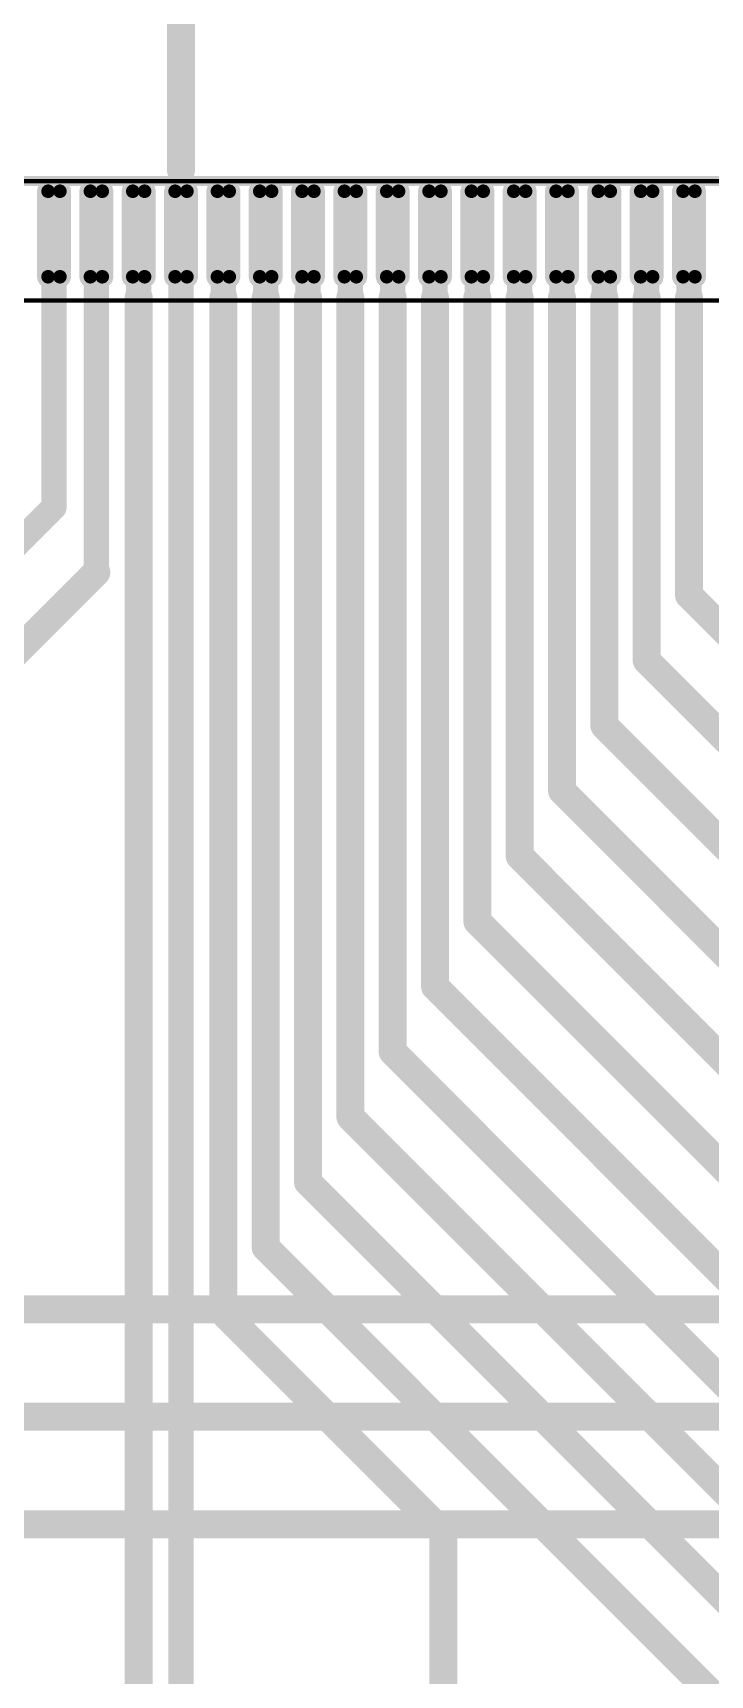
# Model space of a CAD drawing. Extents: x -0.1 to 82.8, y -0.1 to 80.9.
# Drawn here: x 36 to 44, y 15.13 to 34.52 of the extents above; entities that cross this region are included whole.
import ezdxf

# ---------------------------------------------------------------- set-up
doc = ezdxf.new("R2010")
doc.units = 0
for name, color, linetype in [('Inferior', 10, 'CONTINUOUS'), ('Montagem_Superior', 2, 'CONTINUOUS'), ('Máscara_Superior', 6, 'CONTINUOUS'), ('Pasta_Superior', 7, 'CONTINUOUS'), ('Superior', 9, 'CONTINUOUS'), ('Top_Comp_Outline', 4, 'CONTINUOUS'), ('Top_Courtyard', 5, 'CONTINUOUS')]:
    doc.layers.add(name, color=color, linetype=linetype)

msp = doc.modelspace()

# ---------------------------------------------------------------- linework, layer by layer
at = {"layer": 'Inferior', "linetype": 'CONTINUOUS', "const_width": 0.33}
for points in [[(24.2367, 19.4467), (50.9067, 19.4467)], [(24.2367, 18.1767), (52.1767, 18.1767)], [(24.2367, 16.9067), (52.1767, 16.9067)]]:
    msp.add_lwpolyline(points, dxfattribs=at)
at = {"layer": 'Montagem_Superior', "linetype": 'CONTINUOUS', "const_width": 0.12}
msp.add_lwpolyline([(47.7467, 46.7667), (47.7467, 32.7667), (33.7467, 32.7667), (33.7467, 45.7667), (34.7467, 46.7667), (47.7467, 46.7667)], dxfattribs=at)
at = {"layer": 'Máscara_Superior', "linetype": 'CONTINUOUS', "const_width": 0.13}
for points in [[(36.1117, 32.6467, 1), (36.2417, 32.6467, 1), (36.1117, 32.6467, 1)], [(36.2517, 32.6467, 1), (36.3817, 32.6467, 1), (36.2517, 32.6467, 1)], [(36.6117, 32.6467, 1), (36.7417, 32.6467, 1), (36.6117, 32.6467, 1)], [(36.7517, 32.6467, 1), (36.8817, 32.6467, 1), (36.7517, 32.6467, 1)], [(37.1117, 32.6467, 1), (37.2417, 32.6467, 1), (37.1117, 32.6467, 1)], [(37.2517, 32.6467, 1), (37.3817, 32.6467, 1), (37.2517, 32.6467, 1)], [(37.6117, 32.6467, 1), (37.7417, 32.6467, 1), (37.6117, 32.6467, 1)], [(37.7517, 32.6467, 1), (37.8817, 32.6467, 1), (37.7517, 32.6467, 1)], [(38.1117, 32.6467, 1), (38.2417, 32.6467, 1), (38.1117, 32.6467, 1)], [(38.2517, 32.6467, 1), (38.3817, 32.6467, 1), (38.2517, 32.6467, 1)], [(38.6117, 32.6467, 1), (38.7417, 32.6467, 1), (38.6117, 32.6467, 1)], [(38.7517, 32.6467, 1), (38.8817, 32.6467, 1), (38.7517, 32.6467, 1)], [(39.1117, 32.6467, 1), (39.2417, 32.6467, 1), (39.1117, 32.6467, 1)], [(39.2517, 32.6467, 1), (39.3817, 32.6467, 1), (39.2517, 32.6467, 1)], [(39.6117, 32.6467, 1), (39.7417, 32.6467, 1), (39.6117, 32.6467, 1)], [(39.7517, 32.6467, 1), (39.8817, 32.6467, 1), (39.7517, 32.6467, 1)], [(40.1117, 32.6467, 1), (40.2417, 32.6467, 1), (40.1117, 32.6467, 1)], [(40.2517, 32.6467, 1), (40.3817, 32.6467, 1), (40.2517, 32.6467, 1)], [(40.6117, 32.6467, 1), (40.7417, 32.6467, 1), (40.6117, 32.6467, 1)], [(40.7517, 32.6467, 1), (40.8817, 32.6467, 1), (40.7517, 32.6467, 1)], [(41.1117, 32.6467, 1), (41.2417, 32.6467, 1), (41.1117, 32.6467, 1)], [(41.2517, 32.6467, 1), (41.3817, 32.6467, 1), (41.2517, 32.6467, 1)], [(41.6117, 32.6467, 1), (41.7417, 32.6467, 1), (41.6117, 32.6467, 1)], [(41.7517, 32.6467, 1), (41.8817, 32.6467, 1), (41.7517, 32.6467, 1)], [(42.1117, 32.6467, 1), (42.2417, 32.6467, 1), (42.1117, 32.6467, 1)], [(42.2517, 32.6467, 1), (42.3817, 32.6467, 1), (42.2517, 32.6467, 1)], [(42.6117, 32.6467, 1), (42.7417, 32.6467, 1), (42.6117, 32.6467, 1)], [(42.7517, 32.6467, 1), (42.8817, 32.6467, 1), (42.7517, 32.6467, 1)], [(43.1117, 32.6467, 1), (43.2417, 32.6467, 1), (43.1117, 32.6467, 1)], [(43.2517, 32.6467, 1), (43.3817, 32.6467, 1), (43.2517, 32.6467, 1)], [(43.6117, 32.6467, 1), (43.7417, 32.6467, 1), (43.6117, 32.6467, 1)], [(43.7517, 32.6467, 1), (43.8817, 32.6467, 1), (43.7517, 32.6467, 1)], [(36.1117, 31.6367, 1), (36.2417, 31.6367, 1), (36.1117, 31.6367, 1)], [(36.2517, 31.6367, 1), (36.3817, 31.6367, 1), (36.2517, 31.6367, 1)], [(36.6117, 31.6367, 1), (36.7417, 31.6367, 1), (36.6117, 31.6367, 1)], [(36.7517, 31.6367, 1), (36.8817, 31.6367, 1), (36.7517, 31.6367, 1)], [(37.1117, 31.6367, 1), (37.2417, 31.6367, 1), (37.1117, 31.6367, 1)], [(37.2517, 31.6367, 1), (37.3817, 31.6367, 1), (37.2517, 31.6367, 1)], [(37.6117, 31.6367, 1), (37.7417, 31.6367, 1), (37.6117, 31.6367, 1)], [(37.7517, 31.6367, 1), (37.8817, 31.6367, 1), (37.7517, 31.6367, 1)], [(38.1117, 31.6367, 1), (38.2417, 31.6367, 1), (38.1117, 31.6367, 1)], [(38.2517, 31.6367, 1), (38.3817, 31.6367, 1), (38.2517, 31.6367, 1)], [(38.6117, 31.6367, 1), (38.7417, 31.6367, 1), (38.6117, 31.6367, 1)], [(38.7517, 31.6367, 1), (38.8817, 31.6367, 1), (38.7517, 31.6367, 1)], [(39.1117, 31.6367, 1), (39.2417, 31.6367, 1), (39.1117, 31.6367, 1)], [(39.2517, 31.6367, 1), (39.3817, 31.6367, 1), (39.2517, 31.6367, 1)], [(39.6117, 31.6367, 1), (39.7417, 31.6367, 1), (39.6117, 31.6367, 1)], [(39.7517, 31.6367, 1), (39.8817, 31.6367, 1), (39.7517, 31.6367, 1)], [(40.1117, 31.6367, 1), (40.2417, 31.6367, 1), (40.1117, 31.6367, 1)], [(40.2517, 31.6367, 1), (40.3817, 31.6367, 1), (40.2517, 31.6367, 1)], [(40.6117, 31.6367, 1), (40.7417, 31.6367, 1), (40.6117, 31.6367, 1)], [(40.7517, 31.6367, 1), (40.8817, 31.6367, 1), (40.7517, 31.6367, 1)], [(41.1117, 31.6367, 1), (41.2417, 31.6367, 1), (41.1117, 31.6367, 1)], [(41.2517, 31.6367, 1), (41.3817, 31.6367, 1), (41.2517, 31.6367, 1)], [(41.6117, 31.6367, 1), (41.7417, 31.6367, 1), (41.6117, 31.6367, 1)], [(41.7517, 31.6367, 1), (41.8817, 31.6367, 1), (41.7517, 31.6367, 1)], [(42.1117, 31.6367, 1), (42.2417, 31.6367, 1), (42.1117, 31.6367, 1)], [(42.2517, 31.6367, 1), (42.3817, 31.6367, 1), (42.2517, 31.6367, 1)], [(42.6117, 31.6367, 1), (42.7417, 31.6367, 1), (42.6117, 31.6367, 1)], [(42.7517, 31.6367, 1), (42.8817, 31.6367, 1), (42.7517, 31.6367, 1)], [(43.1117, 31.6367, 1), (43.2417, 31.6367, 1), (43.1117, 31.6367, 1)], [(43.2517, 31.6367, 1), (43.3817, 31.6367, 1), (43.2517, 31.6367, 1)], [(43.6117, 31.6367, 1), (43.7417, 31.6367, 1), (43.6117, 31.6367, 1)], [(43.7517, 31.6367, 1), (43.8817, 31.6367, 1), (43.7517, 31.6367, 1)]]:
    msp.add_lwpolyline(points, format="xyb", dxfattribs=at)
at = {"layer": 'Máscara_Superior'}
for points in [[(36.1767, 32.7767), (36.1767, 31.5067), (36.0467, 32.6467), (36.0467, 31.6367)], [(36.1767, 32.7767), (36.3167, 32.7767), (36.4467, 31.6367), (36.4467, 32.6467)], [(36.1767, 32.7767), (36.4467, 31.6367), (36.1767, 31.5067), (36.3167, 31.5067)], [(36.6767, 32.7767), (36.6767, 31.5067), (36.5467, 32.6467), (36.5467, 31.6367)], [(36.6767, 32.7767), (36.8167, 32.7767), (36.9467, 31.6367), (36.9467, 32.6467)], [(36.6767, 32.7767), (36.9467, 31.6367), (36.6767, 31.5067), (36.8167, 31.5067)], [(37.1767, 32.7767), (37.1767, 31.5067), (37.0467, 32.6467), (37.0467, 31.6367)], [(37.1767, 32.7767), (37.3167, 32.7767), (37.4467, 31.6367), (37.4467, 32.6467)], [(37.1767, 32.7767), (37.4467, 31.6367), (37.1767, 31.5067), (37.3167, 31.5067)], [(37.6767, 32.7767), (37.6767, 31.5067), (37.5467, 32.6467), (37.5467, 31.6367)], [(37.6767, 32.7767), (37.8167, 32.7767), (37.9467, 31.6367), (37.9467, 32.6467)], [(37.6767, 32.7767), (37.9467, 31.6367), (37.6767, 31.5067), (37.8167, 31.5067)], [(38.1767, 32.7767), (38.1767, 31.5067), (38.0467, 32.6467), (38.0467, 31.6367)], [(38.1767, 32.7767), (38.3167, 32.7767), (38.4467, 31.6367), (38.4467, 32.6467)], [(38.1767, 32.7767), (38.4467, 31.6367), (38.1767, 31.5067), (38.3167, 31.5067)], [(38.6767, 32.7767), (38.6767, 31.5067), (38.5467, 32.6467), (38.5467, 31.6367)], [(38.6767, 32.7767), (38.8167, 32.7767), (38.9467, 31.6367), (38.9467, 32.6467)], [(38.6767, 32.7767), (38.9467, 31.6367), (38.6767, 31.5067), (38.8167, 31.5067)], [(39.1767, 32.7767), (39.1767, 31.5067), (39.0467, 32.6467), (39.0467, 31.6367)], [(39.1767, 32.7767), (39.3167, 32.7767), (39.4467, 31.6367), (39.4467, 32.6467)], [(39.1767, 32.7767), (39.4467, 31.6367), (39.1767, 31.5067), (39.3167, 31.5067)], [(39.6767, 32.7767), (39.6767, 31.5067), (39.5467, 32.6467), (39.5467, 31.6367)], [(39.6767, 32.7767), (39.8167, 32.7767), (39.9467, 31.6367), (39.9467, 32.6467)], [(39.6767, 32.7767), (39.9467, 31.6367), (39.6767, 31.5067), (39.8167, 31.5067)], [(40.1767, 32.7767), (40.1767, 31.5067), (40.0467, 32.6467), (40.0467, 31.6367)], [(40.1767, 32.7767), (40.3167, 32.7767), (40.4467, 31.6367), (40.4467, 32.6467)], [(40.1767, 32.7767), (40.4467, 31.6367), (40.1767, 31.5067), (40.3167, 31.5067)], [(40.6767, 32.7767), (40.6767, 31.5067), (40.5467, 32.6467), (40.5467, 31.6367)], [(40.6767, 32.7767), (40.8167, 32.7767), (40.9467, 31.6367), (40.9467, 32.6467)], [(40.6767, 32.7767), (40.9467, 31.6367), (40.6767, 31.5067), (40.8167, 31.5067)], [(41.1767, 32.7767), (41.1767, 31.5067), (41.0467, 32.6467), (41.0467, 31.6367)], [(41.1767, 32.7767), (41.3167, 32.7767), (41.4467, 31.6367), (41.4467, 32.6467)], [(41.1767, 32.7767), (41.4467, 31.6367), (41.1767, 31.5067), (41.3167, 31.5067)], [(41.6767, 32.7767), (41.6767, 31.5067), (41.5467, 32.6467), (41.5467, 31.6367)], [(41.6767, 32.7767), (41.8167, 32.7767), (41.9467, 31.6367), (41.9467, 32.6467)], [(41.6767, 32.7767), (41.9467, 31.6367), (41.6767, 31.5067), (41.8167, 31.5067)], [(42.1767, 32.7767), (42.1767, 31.5067), (42.0467, 32.6467), (42.0467, 31.6367)], [(42.1767, 32.7767), (42.3167, 32.7767), (42.4467, 31.6367), (42.4467, 32.6467)], [(42.1767, 32.7767), (42.4467, 31.6367), (42.1767, 31.5067), (42.3167, 31.5067)], [(42.6767, 32.7767), (42.6767, 31.5067), (42.5467, 32.6467), (42.5467, 31.6367)], [(42.6767, 32.7767), (42.8167, 32.7767), (42.9467, 31.6367), (42.9467, 32.6467)], [(42.6767, 32.7767), (42.9467, 31.6367), (42.6767, 31.5067), (42.8167, 31.5067)], [(43.1767, 32.7767), (43.1767, 31.5067), (43.0467, 32.6467), (43.0467, 31.6367)], [(43.1767, 32.7767), (43.3167, 32.7767), (43.4467, 31.6367), (43.4467, 32.6467)], [(43.1767, 32.7767), (43.4467, 31.6367), (43.1767, 31.5067), (43.3167, 31.5067)], [(43.6767, 32.7767), (43.6767, 31.5067), (43.5467, 32.6467), (43.5467, 31.6367)], [(43.6767, 32.7767), (43.8167, 32.7767), (43.9467, 31.6367), (43.9467, 32.6467)], [(43.6767, 32.7767), (43.9467, 31.6367), (43.6767, 31.5067), (43.8167, 31.5067)]]:
    msp.add_solid(points, dxfattribs=at)
at = {"layer": 'Pasta_Superior', "linetype": 'CONTINUOUS', "const_width": 0.03}
for points in [[(36.1617, 32.6467, 1), (36.1917, 32.6467, 1), (36.1617, 32.6467, 1)], [(36.3017, 32.6467, 1), (36.3317, 32.6467, 1), (36.3017, 32.6467, 1)], [(36.6617, 32.6467, 1), (36.6917, 32.6467, 1), (36.6617, 32.6467, 1)], [(36.8017, 32.6467, 1), (36.8317, 32.6467, 1), (36.8017, 32.6467, 1)], [(37.1617, 32.6467, 1), (37.1917, 32.6467, 1), (37.1617, 32.6467, 1)], [(37.3017, 32.6467, 1), (37.3317, 32.6467, 1), (37.3017, 32.6467, 1)], [(37.6617, 32.6467, 1), (37.6917, 32.6467, 1), (37.6617, 32.6467, 1)], [(37.8017, 32.6467, 1), (37.8317, 32.6467, 1), (37.8017, 32.6467, 1)], [(38.1617, 32.6467, 1), (38.1917, 32.6467, 1), (38.1617, 32.6467, 1)], [(38.3017, 32.6467, 1), (38.3317, 32.6467, 1), (38.3017, 32.6467, 1)], [(38.6617, 32.6467, 1), (38.6917, 32.6467, 1), (38.6617, 32.6467, 1)], [(38.8017, 32.6467, 1), (38.8317, 32.6467, 1), (38.8017, 32.6467, 1)], [(39.1617, 32.6467, 1), (39.1917, 32.6467, 1), (39.1617, 32.6467, 1)], [(39.3017, 32.6467, 1), (39.3317, 32.6467, 1), (39.3017, 32.6467, 1)], [(39.6617, 32.6467, 1), (39.6917, 32.6467, 1), (39.6617, 32.6467, 1)], [(39.8017, 32.6467, 1), (39.8317, 32.6467, 1), (39.8017, 32.6467, 1)], [(40.1617, 32.6467, 1), (40.1917, 32.6467, 1), (40.1617, 32.6467, 1)], [(40.3017, 32.6467, 1), (40.3317, 32.6467, 1), (40.3017, 32.6467, 1)], [(40.6617, 32.6467, 1), (40.6917, 32.6467, 1), (40.6617, 32.6467, 1)], [(40.8017, 32.6467, 1), (40.8317, 32.6467, 1), (40.8017, 32.6467, 1)], [(41.1617, 32.6467, 1), (41.1917, 32.6467, 1), (41.1617, 32.6467, 1)], [(41.3017, 32.6467, 1), (41.3317, 32.6467, 1), (41.3017, 32.6467, 1)], [(41.6617, 32.6467, 1), (41.6917, 32.6467, 1), (41.6617, 32.6467, 1)], [(41.8017, 32.6467, 1), (41.8317, 32.6467, 1), (41.8017, 32.6467, 1)], [(42.1617, 32.6467, 1), (42.1917, 32.6467, 1), (42.1617, 32.6467, 1)], [(42.3017, 32.6467, 1), (42.3317, 32.6467, 1), (42.3017, 32.6467, 1)], [(42.6617, 32.6467, 1), (42.6917, 32.6467, 1), (42.6617, 32.6467, 1)], [(42.8017, 32.6467, 1), (42.8317, 32.6467, 1), (42.8017, 32.6467, 1)], [(43.1617, 32.6467, 1), (43.1917, 32.6467, 1), (43.1617, 32.6467, 1)], [(43.3017, 32.6467, 1), (43.3317, 32.6467, 1), (43.3017, 32.6467, 1)], [(43.6617, 32.6467, 1), (43.6917, 32.6467, 1), (43.6617, 32.6467, 1)], [(43.8017, 32.6467, 1), (43.8317, 32.6467, 1), (43.8017, 32.6467, 1)], [(36.1617, 31.6367, 1), (36.1917, 31.6367, 1), (36.1617, 31.6367, 1)], [(36.3017, 31.6367, 1), (36.3317, 31.6367, 1), (36.3017, 31.6367, 1)], [(36.6617, 31.6367, 1), (36.6917, 31.6367, 1), (36.6617, 31.6367, 1)], [(36.8017, 31.6367, 1), (36.8317, 31.6367, 1), (36.8017, 31.6367, 1)], [(37.1617, 31.6367, 1), (37.1917, 31.6367, 1), (37.1617, 31.6367, 1)], [(37.3017, 31.6367, 1), (37.3317, 31.6367, 1), (37.3017, 31.6367, 1)], [(37.6617, 31.6367, 1), (37.6917, 31.6367, 1), (37.6617, 31.6367, 1)], [(37.8017, 31.6367, 1), (37.8317, 31.6367, 1), (37.8017, 31.6367, 1)], [(38.1617, 31.6367, 1), (38.1917, 31.6367, 1), (38.1617, 31.6367, 1)], [(38.3017, 31.6367, 1), (38.3317, 31.6367, 1), (38.3017, 31.6367, 1)], [(38.6617, 31.6367, 1), (38.6917, 31.6367, 1), (38.6617, 31.6367, 1)], [(38.8017, 31.6367, 1), (38.8317, 31.6367, 1), (38.8017, 31.6367, 1)], [(39.1617, 31.6367, 1), (39.1917, 31.6367, 1), (39.1617, 31.6367, 1)], [(39.3017, 31.6367, 1), (39.3317, 31.6367, 1), (39.3017, 31.6367, 1)], [(39.6617, 31.6367, 1), (39.6917, 31.6367, 1), (39.6617, 31.6367, 1)], [(39.8017, 31.6367, 1), (39.8317, 31.6367, 1), (39.8017, 31.6367, 1)], [(40.1617, 31.6367, 1), (40.1917, 31.6367, 1), (40.1617, 31.6367, 1)], [(40.3017, 31.6367, 1), (40.3317, 31.6367, 1), (40.3017, 31.6367, 1)], [(40.6617, 31.6367, 1), (40.6917, 31.6367, 1), (40.6617, 31.6367, 1)], [(40.8017, 31.6367, 1), (40.8317, 31.6367, 1), (40.8017, 31.6367, 1)], [(41.1617, 31.6367, 1), (41.1917, 31.6367, 1), (41.1617, 31.6367, 1)], [(41.3017, 31.6367, 1), (41.3317, 31.6367, 1), (41.3017, 31.6367, 1)], [(41.6617, 31.6367, 1), (41.6917, 31.6367, 1), (41.6617, 31.6367, 1)], [(41.8017, 31.6367, 1), (41.8317, 31.6367, 1), (41.8017, 31.6367, 1)], [(42.1617, 31.6367, 1), (42.1917, 31.6367, 1), (42.1617, 31.6367, 1)], [(42.3017, 31.6367, 1), (42.3317, 31.6367, 1), (42.3017, 31.6367, 1)], [(42.6617, 31.6367, 1), (42.6917, 31.6367, 1), (42.6617, 31.6367, 1)], [(42.8017, 31.6367, 1), (42.8317, 31.6367, 1), (42.8017, 31.6367, 1)], [(43.1617, 31.6367, 1), (43.1917, 31.6367, 1), (43.1617, 31.6367, 1)], [(43.3017, 31.6367, 1), (43.3317, 31.6367, 1), (43.3017, 31.6367, 1)], [(43.6617, 31.6367, 1), (43.6917, 31.6367, 1), (43.6617, 31.6367, 1)], [(43.8017, 31.6367, 1), (43.8317, 31.6367, 1), (43.8017, 31.6367, 1)]]:
    msp.add_lwpolyline(points, format="xyb", dxfattribs=at)
at = {"layer": 'Pasta_Superior'}
for points in [[(36.1767, 32.6767), (36.1767, 31.6067), (36.1467, 32.6467), (36.1467, 31.6367)], [(36.1767, 32.6767), (36.3167, 32.6767), (36.3467, 31.6367), (36.3467, 32.6467)], [(36.1767, 32.6767), (36.3467, 31.6367), (36.1767, 31.6067), (36.3167, 31.6067)], [(36.6767, 32.6767), (36.6767, 31.6067), (36.6467, 32.6467), (36.6467, 31.6367)], [(36.6767, 32.6767), (36.8167, 32.6767), (36.8467, 31.6367), (36.8467, 32.6467)], [(36.6767, 32.6767), (36.8467, 31.6367), (36.6767, 31.6067), (36.8167, 31.6067)], [(37.1767, 32.6767), (37.1767, 31.6067), (37.1467, 32.6467), (37.1467, 31.6367)], [(37.1767, 32.6767), (37.3167, 32.6767), (37.3467, 31.6367), (37.3467, 32.6467)], [(37.1767, 32.6767), (37.3467, 31.6367), (37.1767, 31.6067), (37.3167, 31.6067)], [(37.6767, 32.6767), (37.6767, 31.6067), (37.6467, 32.6467), (37.6467, 31.6367)], [(37.6767, 32.6767), (37.8167, 32.6767), (37.8467, 31.6367), (37.8467, 32.6467)], [(37.6767, 32.6767), (37.8467, 31.6367), (37.6767, 31.6067), (37.8167, 31.6067)], [(38.1767, 32.6767), (38.1767, 31.6067), (38.1467, 32.6467), (38.1467, 31.6367)], [(38.1767, 32.6767), (38.3167, 32.6767), (38.3467, 31.6367), (38.3467, 32.6467)], [(38.1767, 32.6767), (38.3467, 31.6367), (38.1767, 31.6067), (38.3167, 31.6067)], [(38.6767, 32.6767), (38.6767, 31.6067), (38.6467, 32.6467), (38.6467, 31.6367)], [(38.6767, 32.6767), (38.8167, 32.6767), (38.8467, 31.6367), (38.8467, 32.6467)], [(38.6767, 32.6767), (38.8467, 31.6367), (38.6767, 31.6067), (38.8167, 31.6067)], [(39.1767, 32.6767), (39.1767, 31.6067), (39.1467, 32.6467), (39.1467, 31.6367)], [(39.1767, 32.6767), (39.3167, 32.6767), (39.3467, 31.6367), (39.3467, 32.6467)], [(39.1767, 32.6767), (39.3467, 31.6367), (39.1767, 31.6067), (39.3167, 31.6067)], [(39.6767, 32.6767), (39.6767, 31.6067), (39.6467, 32.6467), (39.6467, 31.6367)], [(39.6767, 32.6767), (39.8167, 32.6767), (39.8467, 31.6367), (39.8467, 32.6467)], [(39.6767, 32.6767), (39.8467, 31.6367), (39.6767, 31.6067), (39.8167, 31.6067)], [(40.1767, 32.6767), (40.1767, 31.6067), (40.1467, 32.6467), (40.1467, 31.6367)], [(40.1767, 32.6767), (40.3167, 32.6767), (40.3467, 31.6367), (40.3467, 32.6467)], [(40.1767, 32.6767), (40.3467, 31.6367), (40.1767, 31.6067), (40.3167, 31.6067)], [(40.6767, 32.6767), (40.6767, 31.6067), (40.6467, 32.6467), (40.6467, 31.6367)], [(40.6767, 32.6767), (40.8167, 32.6767), (40.8467, 31.6367), (40.8467, 32.6467)], [(40.6767, 32.6767), (40.8467, 31.6367), (40.6767, 31.6067), (40.8167, 31.6067)], [(41.1767, 32.6767), (41.1767, 31.6067), (41.1467, 32.6467), (41.1467, 31.6367)], [(41.1767, 32.6767), (41.3167, 32.6767), (41.3467, 31.6367), (41.3467, 32.6467)], [(41.1767, 32.6767), (41.3467, 31.6367), (41.1767, 31.6067), (41.3167, 31.6067)], [(41.6767, 32.6767), (41.6767, 31.6067), (41.6467, 32.6467), (41.6467, 31.6367)], [(41.6767, 32.6767), (41.8167, 32.6767), (41.8467, 31.6367), (41.8467, 32.6467)], [(41.6767, 32.6767), (41.8467, 31.6367), (41.6767, 31.6067), (41.8167, 31.6067)], [(42.1767, 32.6767), (42.1767, 31.6067), (42.1467, 32.6467), (42.1467, 31.6367)], [(42.1767, 32.6767), (42.3167, 32.6767), (42.3467, 31.6367), (42.3467, 32.6467)], [(42.1767, 32.6767), (42.3467, 31.6367), (42.1767, 31.6067), (42.3167, 31.6067)], [(42.6767, 32.6767), (42.6767, 31.6067), (42.6467, 32.6467), (42.6467, 31.6367)], [(42.6767, 32.6767), (42.8167, 32.6767), (42.8467, 31.6367), (42.8467, 32.6467)], [(42.6767, 32.6767), (42.8467, 31.6367), (42.6767, 31.6067), (42.8167, 31.6067)], [(43.1767, 32.6767), (43.1767, 31.6067), (43.1467, 32.6467), (43.1467, 31.6367)], [(43.1767, 32.6767), (43.3167, 32.6767), (43.3467, 31.6367), (43.3467, 32.6467)], [(43.1767, 32.6767), (43.3467, 31.6367), (43.1767, 31.6067), (43.3167, 31.6067)], [(43.6767, 32.6767), (43.6767, 31.6067), (43.6467, 32.6467), (43.6467, 31.6367)], [(43.6767, 32.6767), (43.8167, 32.6767), (43.8467, 31.6367), (43.8467, 32.6467)], [(43.6767, 32.6767), (43.8467, 31.6367), (43.6767, 31.6067), (43.8167, 31.6067)]]:
    msp.add_solid(points, dxfattribs=at)
at = {"layer": 'Superior', "linetype": 'CONTINUOUS'}
for points, const_width in [([(37.7467, 40.5767), (37.7467, 32.8917)], 0.33), ([(37.7467, 32.8917), (37.7467, 32.1417)], 0.3), ([(36.2467, 28.9167), (36.2467, 32.1417)], 0.3), ([(36.7467, 32.1417), (36.7467, 28.1467)], 0.3), ([(37.2467, 32.1417), (37.2467, 31.3917)], 0.3), ([(37.7467, 8.4767), (37.7467, 32.1417)], 0.3), ([(38.2467, 32.1417), (38.2467, 31.3917)], 0.3), ([(38.7467, 32.1417), (38.7467, 31.3917)], 0.3), ([(39.2467, 31.3917), (39.2467, 32.1417)], 0.3), ([(39.7467, 32.1417), (39.7467, 31.3917)], 0.3), ([(40.2467, 31.3917), (40.2467, 32.1417)], 0.3), ([(40.7467, 32.1417), (40.7467, 31.3917)], 0.3), ([(41.2467, 32.1417), (41.2467, 31.3917)], 0.3), ([(41.7467, 32.1417), (41.7467, 31.3917)], 0.3), ([(42.2467, 32.1417), (42.2467, 31.3917)], 0.3), ([(42.7467, 32.1417), (42.7467, 31.3917)], 0.3), ([(43.2467, 32.1417), (43.2467, 31.3917)], 0.3), ([(43.7467, 32.1417), (43.7467, 31.3917)], 0.3), ([(37.2467, 31.3917), (37.2467, 5.4767)], 0.33), ([(38.2467, 31.3917), (38.2467, 19.4067)], 0.33), ([(38.7467, 31.3917), (38.7467, 20.1767)], 0.33), ([(39.2467, 20.9467), (39.2467, 31.3917)], 0.33), ([(39.7467, 31.3917), (39.7467, 21.7167)], 0.33), ([(40.2467, 22.4867), (40.2467, 31.3917)], 0.33), ([(40.7467, 31.3917), (40.7467, 23.2567)], 0.33), ([(41.2467, 31.3917), (41.2467, 24.0267)], 0.33), ([(41.7467, 31.3917), (41.7467, 24.7967)], 0.33), ([(42.2467, 31.3917), (42.2467, 25.5667)], 0.33), ([(42.7467, 31.3917), (42.7467, 26.3367)], 0.33), ([(43.2467, 31.3917), (43.2467, 27.1067)], 0.33), ([(43.7467, 31.3917), (43.7467, 27.8767)], 0.33), ([(34.3967, 27.0667), (36.2467, 28.9167)], 0.3), ([(36.7467, 28.1467), (34.3967, 25.7967)], 0.33), ([(43.7467, 27.8767), (48.3667, 23.2567)], 0.33), ([(43.2467, 27.1067), (48.3667, 21.9867)], 0.33), ([(42.7467, 26.3367), (52.1767, 16.9067)], 0.33), ([(42.2467, 25.5667), (52.1767, 15.6367)], 0.33), ([(41.7467, 24.7967), (52.1767, 14.3667)], 0.33), ([(41.2467, 24.0267), (52.1767, 13.0967)], 0.33), ([(40.7467, 23.2567), (52.1767, 11.8267)], 0.33), ([(53.4467, 9.2867), (40.2467, 22.4867)], 0.33), ([(39.7467, 21.7167), (53.4467, 8.0167)], 0.33), ([(53.4467, 6.7467), (39.2467, 20.9467)], 0.33), ([(38.7467, 20.1767), (45.7267, 13.1967)], 0.33), ([(38.2467, 19.4067), (40.8467, 16.8067)], 0.33), ([(40.8467, 16.8067), (40.8467, 11.8267)], 0.33)]:
    msp.add_lwpolyline(points, dxfattribs=dict(at, const_width=const_width))
for points, const_width in [([(37.6642, 32.8917, 1), (37.8292, 32.8917, 1), (37.6642, 32.8917, 1)], 0.165), ([(37.6717, 32.8917, 1), (37.8217, 32.8917, 1), (37.6717, 32.8917, 1)], 0.15), ([(36.1367, 32.6467, 1), (36.2167, 32.6467, 1), (36.1367, 32.6467, 1)], 0.08), ([(36.2767, 32.6467, 1), (36.3567, 32.6467, 1), (36.2767, 32.6467, 1)], 0.08), ([(36.6367, 32.6467, 1), (36.7167, 32.6467, 1), (36.6367, 32.6467, 1)], 0.08), ([(36.7767, 32.6467, 1), (36.8567, 32.6467, 1), (36.7767, 32.6467, 1)], 0.08), ([(37.1367, 32.6467, 1), (37.2167, 32.6467, 1), (37.1367, 32.6467, 1)], 0.08), ([(37.2767, 32.6467, 1), (37.3567, 32.6467, 1), (37.2767, 32.6467, 1)], 0.08), ([(37.6367, 32.6467, 1), (37.7167, 32.6467, 1), (37.6367, 32.6467, 1)], 0.08), ([(37.7767, 32.6467, 1), (37.8567, 32.6467, 1), (37.7767, 32.6467, 1)], 0.08), ([(38.1367, 32.6467, 1), (38.2167, 32.6467, 1), (38.1367, 32.6467, 1)], 0.08), ([(38.2767, 32.6467, 1), (38.3567, 32.6467, 1), (38.2767, 32.6467, 1)], 0.08), ([(38.6367, 32.6467, 1), (38.7167, 32.6467, 1), (38.6367, 32.6467, 1)], 0.08), ([(38.7767, 32.6467, 1), (38.8567, 32.6467, 1), (38.7767, 32.6467, 1)], 0.08), ([(39.1367, 32.6467, 1), (39.2167, 32.6467, 1), (39.1367, 32.6467, 1)], 0.08), ([(39.2767, 32.6467, 1), (39.3567, 32.6467, 1), (39.2767, 32.6467, 1)], 0.08), ([(39.6367, 32.6467, 1), (39.7167, 32.6467, 1), (39.6367, 32.6467, 1)], 0.08), ([(39.7767, 32.6467, 1), (39.8567, 32.6467, 1), (39.7767, 32.6467, 1)], 0.08), ([(40.1367, 32.6467, 1), (40.2167, 32.6467, 1), (40.1367, 32.6467, 1)], 0.08), ([(40.2767, 32.6467, 1), (40.3567, 32.6467, 1), (40.2767, 32.6467, 1)], 0.08), ([(40.6367, 32.6467, 1), (40.7167, 32.6467, 1), (40.6367, 32.6467, 1)], 0.08), ([(40.7767, 32.6467, 1), (40.8567, 32.6467, 1), (40.7767, 32.6467, 1)], 0.08), ([(41.1367, 32.6467, 1), (41.2167, 32.6467, 1), (41.1367, 32.6467, 1)], 0.08), ([(41.2767, 32.6467, 1), (41.3567, 32.6467, 1), (41.2767, 32.6467, 1)], 0.08), ([(41.6367, 32.6467, 1), (41.7167, 32.6467, 1), (41.6367, 32.6467, 1)], 0.08), ([(41.7767, 32.6467, 1), (41.8567, 32.6467, 1), (41.7767, 32.6467, 1)], 0.08), ([(42.1367, 32.6467, 1), (42.2167, 32.6467, 1), (42.1367, 32.6467, 1)], 0.08), ([(42.2767, 32.6467, 1), (42.3567, 32.6467, 1), (42.2767, 32.6467, 1)], 0.08), ([(42.6367, 32.6467, 1), (42.7167, 32.6467, 1), (42.6367, 32.6467, 1)], 0.08), ([(42.7767, 32.6467, 1), (42.8567, 32.6467, 1), (42.7767, 32.6467, 1)], 0.08), ([(43.1367, 32.6467, 1), (43.2167, 32.6467, 1), (43.1367, 32.6467, 1)], 0.08), ([(43.2767, 32.6467, 1), (43.3567, 32.6467, 1), (43.2767, 32.6467, 1)], 0.08), ([(43.6367, 32.6467, 1), (43.7167, 32.6467, 1), (43.6367, 32.6467, 1)], 0.08), ([(43.7767, 32.6467, 1), (43.8567, 32.6467, 1), (43.7767, 32.6467, 1)], 0.08), ([(36.1717, 32.1417, 1), (36.3217, 32.1417, 1), (36.1717, 32.1417, 1)], 0.15), ([(36.6717, 32.1417, 1), (36.8217, 32.1417, 1), (36.6717, 32.1417, 1)], 0.15), ([(37.1717, 32.1417, 1), (37.3217, 32.1417, 1), (37.1717, 32.1417, 1)], 0.15), ([(37.6717, 32.1417, 1), (37.8217, 32.1417, 1), (37.6717, 32.1417, 1)], 0.15), ([(37.6717, 32.1417, 1), (37.8217, 32.1417, 1), (37.6717, 32.1417, 1)], 0.15), ([(38.1717, 32.1417, 1), (38.3217, 32.1417, 1), (38.1717, 32.1417, 1)], 0.15), ([(38.6717, 32.1417, 1), (38.8217, 32.1417, 1), (38.6717, 32.1417, 1)], 0.15), ([(39.1717, 32.1417, 1), (39.3217, 32.1417, 1), (39.1717, 32.1417, 1)], 0.15), ([(39.6717, 32.1417, 1), (39.8217, 32.1417, 1), (39.6717, 32.1417, 1)], 0.15), ([(40.1717, 32.1417, 1), (40.3217, 32.1417, 1), (40.1717, 32.1417, 1)], 0.15), ([(40.6717, 32.1417, 1), (40.8217, 32.1417, 1), (40.6717, 32.1417, 1)], 0.15), ([(41.1717, 32.1417, 1), (41.3217, 32.1417, 1), (41.1717, 32.1417, 1)], 0.15), ([(41.6717, 32.1417, 1), (41.8217, 32.1417, 1), (41.6717, 32.1417, 1)], 0.15), ([(42.1717, 32.1417, 1), (42.3217, 32.1417, 1), (42.1717, 32.1417, 1)], 0.15), ([(42.6717, 32.1417, 1), (42.8217, 32.1417, 1), (42.6717, 32.1417, 1)], 0.15), ([(43.1717, 32.1417, 1), (43.3217, 32.1417, 1), (43.1717, 32.1417, 1)], 0.15), ([(43.6717, 32.1417, 1), (43.8217, 32.1417, 1), (43.6717, 32.1417, 1)], 0.15), ([(36.1367, 31.6367, 1), (36.2167, 31.6367, 1), (36.1367, 31.6367, 1)], 0.08), ([(36.2767, 31.6367, 1), (36.3567, 31.6367, 1), (36.2767, 31.6367, 1)], 0.08), ([(36.6367, 31.6367, 1), (36.7167, 31.6367, 1), (36.6367, 31.6367, 1)], 0.08), ([(36.7767, 31.6367, 1), (36.8567, 31.6367, 1), (36.7767, 31.6367, 1)], 0.08), ([(37.1367, 31.6367, 1), (37.2167, 31.6367, 1), (37.1367, 31.6367, 1)], 0.08), ([(37.2767, 31.6367, 1), (37.3567, 31.6367, 1), (37.2767, 31.6367, 1)], 0.08), ([(37.6367, 31.6367, 1), (37.7167, 31.6367, 1), (37.6367, 31.6367, 1)], 0.08), ([(37.7767, 31.6367, 1), (37.8567, 31.6367, 1), (37.7767, 31.6367, 1)], 0.08), ([(38.1367, 31.6367, 1), (38.2167, 31.6367, 1), (38.1367, 31.6367, 1)], 0.08), ([(38.2767, 31.6367, 1), (38.3567, 31.6367, 1), (38.2767, 31.6367, 1)], 0.08), ([(38.6367, 31.6367, 1), (38.7167, 31.6367, 1), (38.6367, 31.6367, 1)], 0.08), ([(38.7767, 31.6367, 1), (38.8567, 31.6367, 1), (38.7767, 31.6367, 1)], 0.08), ([(39.1367, 31.6367, 1), (39.2167, 31.6367, 1), (39.1367, 31.6367, 1)], 0.08), ([(39.2767, 31.6367, 1), (39.3567, 31.6367, 1), (39.2767, 31.6367, 1)], 0.08), ([(39.6367, 31.6367, 1), (39.7167, 31.6367, 1), (39.6367, 31.6367, 1)], 0.08), ([(39.7767, 31.6367, 1), (39.8567, 31.6367, 1), (39.7767, 31.6367, 1)], 0.08), ([(40.1367, 31.6367, 1), (40.2167, 31.6367, 1), (40.1367, 31.6367, 1)], 0.08), ([(40.2767, 31.6367, 1), (40.3567, 31.6367, 1), (40.2767, 31.6367, 1)], 0.08), ([(40.6367, 31.6367, 1), (40.7167, 31.6367, 1), (40.6367, 31.6367, 1)], 0.08), ([(40.7767, 31.6367, 1), (40.8567, 31.6367, 1), (40.7767, 31.6367, 1)], 0.08), ([(41.1367, 31.6367, 1), (41.2167, 31.6367, 1), (41.1367, 31.6367, 1)], 0.08), ([(41.2767, 31.6367, 1), (41.3567, 31.6367, 1), (41.2767, 31.6367, 1)], 0.08), ([(41.6367, 31.6367, 1), (41.7167, 31.6367, 1), (41.6367, 31.6367, 1)], 0.08), ([(41.7767, 31.6367, 1), (41.8567, 31.6367, 1), (41.7767, 31.6367, 1)], 0.08), ([(42.1367, 31.6367, 1), (42.2167, 31.6367, 1), (42.1367, 31.6367, 1)], 0.08), ([(42.2767, 31.6367, 1), (42.3567, 31.6367, 1), (42.2767, 31.6367, 1)], 0.08), ([(42.6367, 31.6367, 1), (42.7167, 31.6367, 1), (42.6367, 31.6367, 1)], 0.08), ([(42.7767, 31.6367, 1), (42.8567, 31.6367, 1), (42.7767, 31.6367, 1)], 0.08), ([(43.1367, 31.6367, 1), (43.2167, 31.6367, 1), (43.1367, 31.6367, 1)], 0.08), ([(43.2767, 31.6367, 1), (43.3567, 31.6367, 1), (43.2767, 31.6367, 1)], 0.08), ([(43.6367, 31.6367, 1), (43.7167, 31.6367, 1), (43.6367, 31.6367, 1)], 0.08), ([(43.7767, 31.6367, 1), (43.8567, 31.6367, 1), (43.7767, 31.6367, 1)], 0.08), ([(37.1642, 31.3917, 1), (37.3292, 31.3917, 1), (37.1642, 31.3917, 1)], 0.165), ([(37.1717, 31.3917, 1), (37.3217, 31.3917, 1), (37.1717, 31.3917, 1)], 0.15), ([(38.1642, 31.3917, 1), (38.3292, 31.3917, 1), (38.1642, 31.3917, 1)], 0.165), ([(38.1717, 31.3917, 1), (38.3217, 31.3917, 1), (38.1717, 31.3917, 1)], 0.15), ([(38.6642, 31.3917, 1), (38.8292, 31.3917, 1), (38.6642, 31.3917, 1)], 0.165), ([(38.6717, 31.3917, 1), (38.8217, 31.3917, 1), (38.6717, 31.3917, 1)], 0.15), ([(39.1642, 31.3917, 1), (39.3292, 31.3917, 1), (39.1642, 31.3917, 1)], 0.165), ([(39.1717, 31.3917, 1), (39.3217, 31.3917, 1), (39.1717, 31.3917, 1)], 0.15), ([(39.6642, 31.3917, 1), (39.8292, 31.3917, 1), (39.6642, 31.3917, 1)], 0.165), ([(39.6717, 31.3917, 1), (39.8217, 31.3917, 1), (39.6717, 31.3917, 1)], 0.15), ([(40.1642, 31.3917, 1), (40.3292, 31.3917, 1), (40.1642, 31.3917, 1)], 0.165), ([(40.1717, 31.3917, 1), (40.3217, 31.3917, 1), (40.1717, 31.3917, 1)], 0.15), ([(40.6642, 31.3917, 1), (40.8292, 31.3917, 1), (40.6642, 31.3917, 1)], 0.165), ([(40.6717, 31.3917, 1), (40.8217, 31.3917, 1), (40.6717, 31.3917, 1)], 0.15), ([(41.1642, 31.3917, 1), (41.3292, 31.3917, 1), (41.1642, 31.3917, 1)], 0.165), ([(41.1717, 31.3917, 1), (41.3217, 31.3917, 1), (41.1717, 31.3917, 1)], 0.15), ([(41.6642, 31.3917, 1), (41.8292, 31.3917, 1), (41.6642, 31.3917, 1)], 0.165), ([(41.6717, 31.3917, 1), (41.8217, 31.3917, 1), (41.6717, 31.3917, 1)], 0.15), ([(42.1642, 31.3917, 1), (42.3292, 31.3917, 1), (42.1642, 31.3917, 1)], 0.165), ([(42.1717, 31.3917, 1), (42.3217, 31.3917, 1), (42.1717, 31.3917, 1)], 0.15), ([(42.6642, 31.3917, 1), (42.8292, 31.3917, 1), (42.6642, 31.3917, 1)], 0.165), ([(42.6717, 31.3917, 1), (42.8217, 31.3917, 1), (42.6717, 31.3917, 1)], 0.15), ([(43.1642, 31.3917, 1), (43.3292, 31.3917, 1), (43.1642, 31.3917, 1)], 0.165), ([(43.1717, 31.3917, 1), (43.3217, 31.3917, 1), (43.1717, 31.3917, 1)], 0.15), ([(43.6642, 31.3917, 1), (43.8292, 31.3917, 1), (43.6642, 31.3917, 1)], 0.165), ([(43.6717, 31.3917, 1), (43.8217, 31.3917, 1), (43.6717, 31.3917, 1)], 0.15), ([(36.1717, 28.9167, 1), (36.3217, 28.9167, 1), (36.1717, 28.9167, 1)], 0.15), ([(36.1717, 28.9167, 1), (36.3217, 28.9167, 1), (36.1717, 28.9167, 1)], 0.15), ([(36.6642, 28.1467, 1), (36.8292, 28.1467, 1), (36.6642, 28.1467, 1)], 0.165), ([(36.6717, 28.1467, 1), (36.8217, 28.1467, 1), (36.6717, 28.1467, 1)], 0.15), ([(43.6642, 27.8767, 1), (43.8292, 27.8767, 1), (43.6642, 27.8767, 1)], 0.165), ([(43.6642, 27.8767, 1), (43.8292, 27.8767, 1), (43.6642, 27.8767, 1)], 0.165), ([(43.1642, 27.1067, 1), (43.3292, 27.1067, 1), (43.1642, 27.1067, 1)], 0.165), ([(43.1642, 27.1067, 1), (43.3292, 27.1067, 1), (43.1642, 27.1067, 1)], 0.165), ([(42.6642, 26.3367, 1), (42.8292, 26.3367, 1), (42.6642, 26.3367, 1)], 0.165), ([(42.6642, 26.3367, 1), (42.8292, 26.3367, 1), (42.6642, 26.3367, 1)], 0.165), ([(42.1642, 25.5667, 1), (42.3292, 25.5667, 1), (42.1642, 25.5667, 1)], 0.165), ([(42.1642, 25.5667, 1), (42.3292, 25.5667, 1), (42.1642, 25.5667, 1)], 0.165), ([(41.6642, 24.7967, 1), (41.8292, 24.7967, 1), (41.6642, 24.7967, 1)], 0.165), ([(41.6642, 24.7967, 1), (41.8292, 24.7967, 1), (41.6642, 24.7967, 1)], 0.165), ([(41.1642, 24.0267, 1), (41.3292, 24.0267, 1), (41.1642, 24.0267, 1)], 0.165), ([(41.1642, 24.0267, 1), (41.3292, 24.0267, 1), (41.1642, 24.0267, 1)], 0.165), ([(40.6642, 23.2567, 1), (40.8292, 23.2567, 1), (40.6642, 23.2567, 1)], 0.165), ([(40.6642, 23.2567, 1), (40.8292, 23.2567, 1), (40.6642, 23.2567, 1)], 0.165), ([(40.1642, 22.4867, 1), (40.3292, 22.4867, 1), (40.1642, 22.4867, 1)], 0.165), ([(40.1642, 22.4867, 1), (40.3292, 22.4867, 1), (40.1642, 22.4867, 1)], 0.165), ([(39.6642, 21.7167, 1), (39.8292, 21.7167, 1), (39.6642, 21.7167, 1)], 0.165), ([(39.6642, 21.7167, 1), (39.8292, 21.7167, 1), (39.6642, 21.7167, 1)], 0.165), ([(39.1642, 20.9467, 1), (39.3292, 20.9467, 1), (39.1642, 20.9467, 1)], 0.165), ([(39.1642, 20.9467, 1), (39.3292, 20.9467, 1), (39.1642, 20.9467, 1)], 0.165), ([(38.6642, 20.1767, 1), (38.8292, 20.1767, 1), (38.6642, 20.1767, 1)], 0.165), ([(38.6642, 20.1767, 1), (38.8292, 20.1767, 1), (38.6642, 20.1767, 1)], 0.165), ([(38.1642, 19.4067, 1), (38.3292, 19.4067, 1), (38.1642, 19.4067, 1)], 0.165), ([(38.1642, 19.4067, 1), (38.3292, 19.4067, 1), (38.1642, 19.4067, 1)], 0.165), ([(40.7642, 16.8067, 1), (40.9292, 16.8067, 1), (40.7642, 16.8067, 1)], 0.165), ([(40.7642, 16.8067, 1), (40.9292, 16.8067, 1), (40.7642, 16.8067, 1)], 0.165)]:
    msp.add_lwpolyline(points, format="xyb", dxfattribs=dict(at, const_width=const_width))
at = {"layer": 'Superior'}
for points in [[(36.1767, 32.7267), (36.1767, 31.5567), (36.0967, 32.6467), (36.0967, 31.6367)], [(36.1767, 32.7267), (36.3167, 32.7267), (36.3967, 31.6367), (36.3967, 32.6467)], [(36.1767, 32.7267), (36.3967, 31.6367), (36.1767, 31.5567), (36.3167, 31.5567)], [(36.6767, 32.7267), (36.6767, 31.5567), (36.5967, 32.6467), (36.5967, 31.6367)], [(36.6767, 32.7267), (36.8167, 32.7267), (36.8967, 31.6367), (36.8967, 32.6467)], [(36.6767, 32.7267), (36.8967, 31.6367), (36.6767, 31.5567), (36.8167, 31.5567)], [(37.1767, 32.7267), (37.1767, 31.5567), (37.0967, 32.6467), (37.0967, 31.6367)], [(37.1767, 32.7267), (37.3167, 32.7267), (37.3967, 31.6367), (37.3967, 32.6467)], [(37.1767, 32.7267), (37.3967, 31.6367), (37.1767, 31.5567), (37.3167, 31.5567)], [(37.6767, 32.7267), (37.6767, 31.5567), (37.5967, 32.6467), (37.5967, 31.6367)], [(37.6767, 32.7267), (37.8167, 32.7267), (37.8967, 31.6367), (37.8967, 32.6467)], [(37.6767, 32.7267), (37.8967, 31.6367), (37.6767, 31.5567), (37.8167, 31.5567)], [(38.1767, 32.7267), (38.1767, 31.5567), (38.0967, 32.6467), (38.0967, 31.6367)], [(38.1767, 32.7267), (38.3167, 32.7267), (38.3967, 31.6367), (38.3967, 32.6467)], [(38.1767, 32.7267), (38.3967, 31.6367), (38.1767, 31.5567), (38.3167, 31.5567)], [(38.6767, 32.7267), (38.6767, 31.5567), (38.5967, 32.6467), (38.5967, 31.6367)], [(38.6767, 32.7267), (38.8167, 32.7267), (38.8967, 31.6367), (38.8967, 32.6467)], [(38.6767, 32.7267), (38.8967, 31.6367), (38.6767, 31.5567), (38.8167, 31.5567)], [(39.1767, 32.7267), (39.1767, 31.5567), (39.0967, 32.6467), (39.0967, 31.6367)], [(39.1767, 32.7267), (39.3167, 32.7267), (39.3967, 31.6367), (39.3967, 32.6467)], [(39.1767, 32.7267), (39.3967, 31.6367), (39.1767, 31.5567), (39.3167, 31.5567)], [(39.6767, 32.7267), (39.6767, 31.5567), (39.5967, 32.6467), (39.5967, 31.6367)], [(39.6767, 32.7267), (39.8167, 32.7267), (39.8967, 31.6367), (39.8967, 32.6467)], [(39.6767, 32.7267), (39.8967, 31.6367), (39.6767, 31.5567), (39.8167, 31.5567)], [(40.1767, 32.7267), (40.1767, 31.5567), (40.0967, 32.6467), (40.0967, 31.6367)], [(40.1767, 32.7267), (40.3167, 32.7267), (40.3967, 31.6367), (40.3967, 32.6467)], [(40.1767, 32.7267), (40.3967, 31.6367), (40.1767, 31.5567), (40.3167, 31.5567)], [(40.6767, 32.7267), (40.6767, 31.5567), (40.5967, 32.6467), (40.5967, 31.6367)], [(40.6767, 32.7267), (40.8167, 32.7267), (40.8967, 31.6367), (40.8967, 32.6467)], [(40.6767, 32.7267), (40.8967, 31.6367), (40.6767, 31.5567), (40.8167, 31.5567)], [(41.1767, 32.7267), (41.1767, 31.5567), (41.0967, 32.6467), (41.0967, 31.6367)], [(41.1767, 32.7267), (41.3167, 32.7267), (41.3967, 31.6367), (41.3967, 32.6467)], [(41.1767, 32.7267), (41.3967, 31.6367), (41.1767, 31.5567), (41.3167, 31.5567)], [(41.6767, 32.7267), (41.6767, 31.5567), (41.5967, 32.6467), (41.5967, 31.6367)], [(41.6767, 32.7267), (41.8167, 32.7267), (41.8967, 31.6367), (41.8967, 32.6467)], [(41.6767, 32.7267), (41.8967, 31.6367), (41.6767, 31.5567), (41.8167, 31.5567)], [(42.1767, 32.7267), (42.1767, 31.5567), (42.0967, 32.6467), (42.0967, 31.6367)], [(42.1767, 32.7267), (42.3167, 32.7267), (42.3967, 31.6367), (42.3967, 32.6467)], [(42.1767, 32.7267), (42.3967, 31.6367), (42.1767, 31.5567), (42.3167, 31.5567)], [(42.6767, 32.7267), (42.6767, 31.5567), (42.5967, 32.6467), (42.5967, 31.6367)], [(42.6767, 32.7267), (42.8167, 32.7267), (42.8967, 31.6367), (42.8967, 32.6467)], [(42.6767, 32.7267), (42.8967, 31.6367), (42.6767, 31.5567), (42.8167, 31.5567)], [(43.1767, 32.7267), (43.1767, 31.5567), (43.0967, 32.6467), (43.0967, 31.6367)], [(43.1767, 32.7267), (43.3167, 32.7267), (43.3967, 31.6367), (43.3967, 32.6467)], [(43.1767, 32.7267), (43.3967, 31.6367), (43.1767, 31.5567), (43.3167, 31.5567)], [(43.6767, 32.7267), (43.6767, 31.5567), (43.5967, 32.6467), (43.5967, 31.6367)], [(43.6767, 32.7267), (43.8167, 32.7267), (43.8967, 31.6367), (43.8967, 32.6467)], [(43.6767, 32.7267), (43.8967, 31.6367), (43.6767, 31.5567), (43.8167, 31.5567)]]:
    msp.add_solid(points, dxfattribs=at)
at = {"layer": 'Top_Comp_Outline', "linetype": 'CONTINUOUS', "const_width": 0.05}
msp.add_lwpolyline([(47.7467, 46.7667), (33.7467, 46.7667), (33.7467, 32.7667), (47.7467, 32.7667), (47.7467, 46.7667)], dxfattribs=at)
at = {"layer": 'Top_Courtyard', "linetype": 'CONTINUOUS', "const_width": 0.05}
msp.add_lwpolyline([(32.3367, 46.1167), (33.5467, 46.1167), (33.5467, 46.9667), (34.3967, 46.9667), (34.3967, 48.1767), (47.0967, 48.1767), (47.0967, 46.9667), (47.9467, 46.9667), (47.9467, 46.1167), (49.1567, 46.1167), (49.1567, 33.4167), (47.9467, 33.4167), (47.9467, 32.5667), (47.0967, 32.5667), (47.0967, 31.3567), (34.3967, 31.3567), (34.3967, 32.5667), (33.5467, 32.5667), (33.5467, 33.4167), (32.3367, 33.4167), (32.3367, 46.1167)], dxfattribs=at)

doc.saveas('drawing.dxf')
